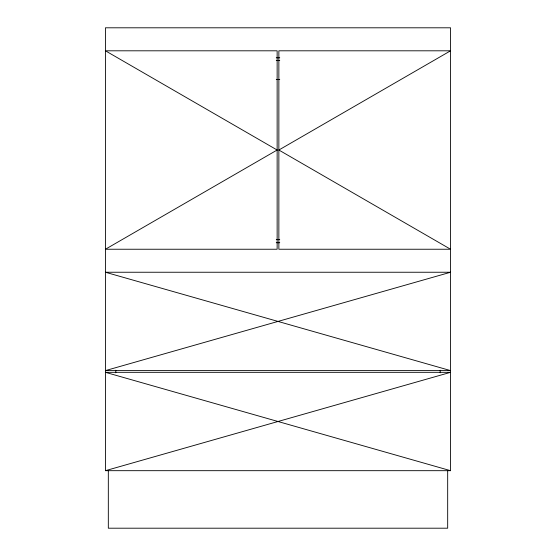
<?xml version="1.0" encoding="UTF-8"?>
<svg xmlns="http://www.w3.org/2000/svg" width="556" height="556" viewBox="0 0 556 556"><rect width="100%" height="100%" fill="white"/><g stroke="black" fill="none" stroke-linecap="round" stroke-linejoin="round"><path stroke-width="0.83" d="M105.445 470.682L450.555 372.325L105.445 372.325L450.555 470.682L450.555 27.8L105.445 27.8L105.445 470.682L450.555 470.682M276.262 57.768L279.737 57.768M276.262 60.583L279.737 60.583M276.262 79.564L279.737 79.564M276.262 239.608L279.737 239.608M276.262 242.715L279.737 242.715M447.677 470.682L447.677 528.2L108.323 528.2L108.323 470.682M440.199 370.22L440.199 372.819M115.801 370.22L115.801 372.819M277.138 150.023L105.445 249.241L277.138 249.241L277.138 50.804L105.445 50.804L277.138 150.023M450.555 50.804L278.862 150.023L450.555 249.241L278.862 249.241L278.862 50.804L450.555 50.804M450.555 272.245L105.445 370.602L450.555 370.602L105.445 272.245L450.555 272.245"/></g></svg>
